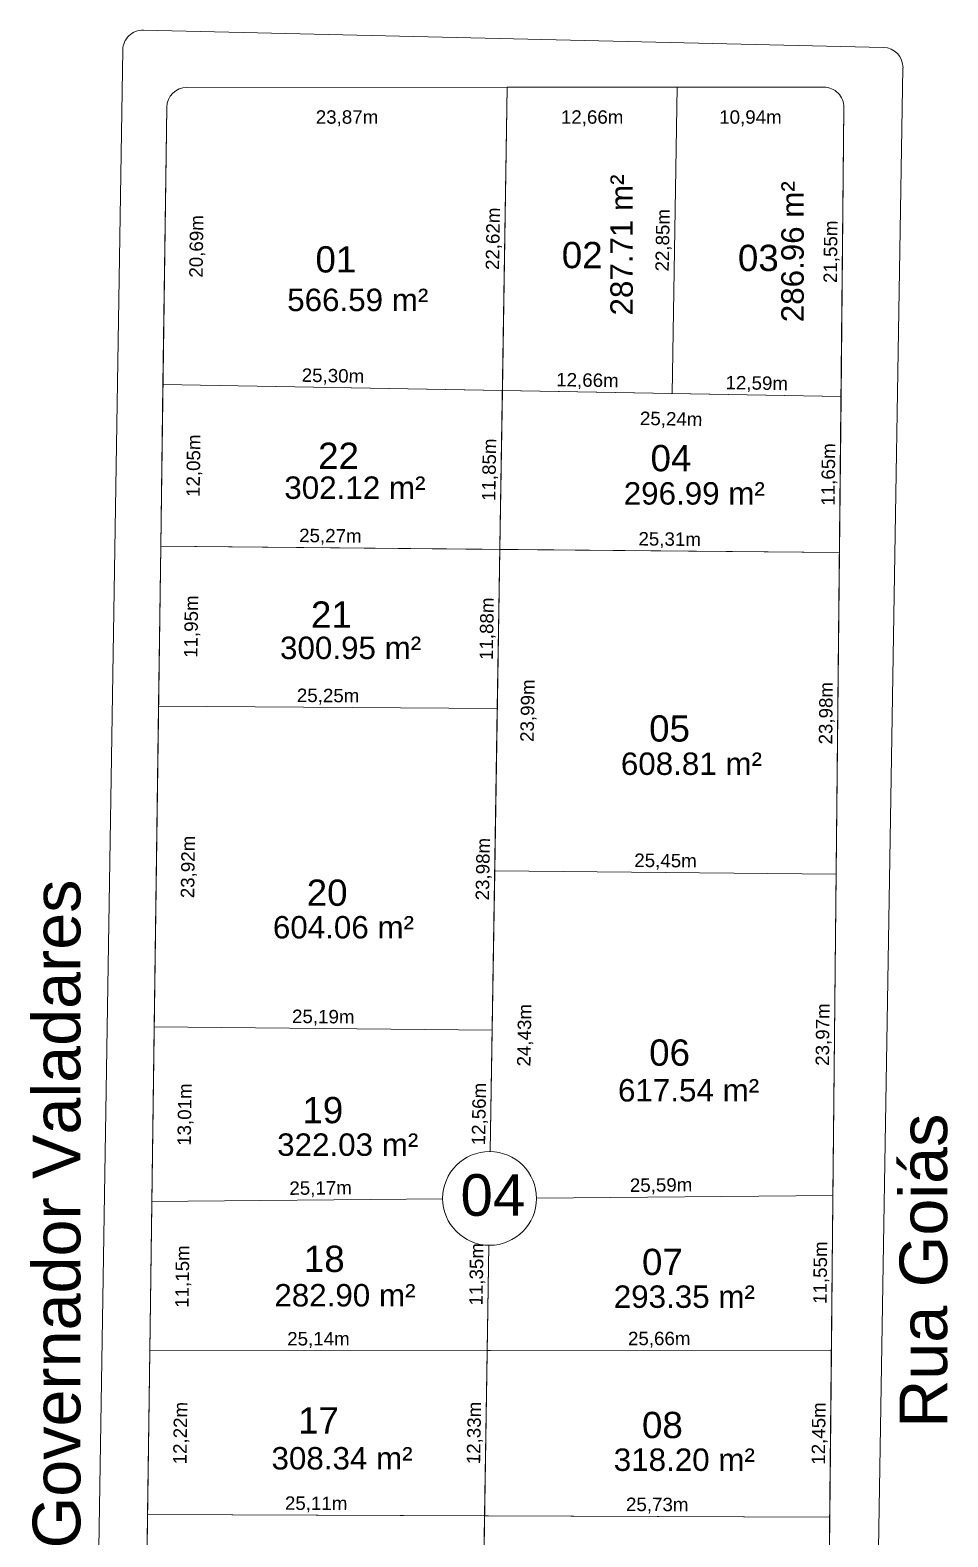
# Model space of a CAD drawing. Header units: metres. Extents: x 3808 to 8215, y 2374 to 6187.
# Drawn here: x 4749.4 to 4817.8, y 4489.8 to 4602.2 of the extents above; entities that cross this region are included whole.
import ezdxf
from ezdxf.enums import TextEntityAlignment as Align

# ---------------------------------------------------------------- set-up
doc = ezdxf.new("R2010")
doc.units = ezdxf.units.M
for name, color, linetype in [('Areas Lotes', 1, 'Continuous'), ('Calçada', 8, 'Continuous'), ('COTAS', 7, 'Continuous'), ('Lote', 7, 'Continuous'), ('Nome das Ruas', 7, 'Continuous'), ('Nº Lote', 7, 'Continuous'), ('Nº. quadra', 7, 'Continuous'), ('quadras', 7, 'Continuous')]:
    doc.layers.add(name, color=color, linetype=linetype)
doc.styles.add('Arial', font='arial.ttf')
doc.dimstyles.new('Copy(2) of ISO-25', dxfattribs={"dimtxt": 1, "dimasz": 2.5, "dimexe": 1.25, "dimexo": 0.625, "dimgap": 0.2, "dimtad": 1, "dimtoh": 1, "dimlfac": 1, "dimzin": 1, "dimtxsty": 'Arial', "dimblk": 'NONE', "dimcen": 0, "dimse1": 1, "dimse2": 1, "dimsd1": 1, "dimsd2": 1, "dimclrt": 256, "dimaunit": 1, "dimadec": 3, "dimazin": 0, "dimtfac": 1, "dimtmove": 0, "dimatfit": 3, "dimldrblk": 'NONE', "dimfxl": 1, "dimtolj": 1, "dimtzin": 0, "dimarcsym": 0})

# ---------------------------------------------------------------- blocks, each defined once
blk = doc.blocks.new('*D3309')
at = {"layer": 'Defpoints', "color": 0, "linetype": 'Continuous', "transparency": 16777216}
for p in [(4808.9, 4491.29), (4809.02, 4491.29), (4808.9, 4479.44)]:
    blk.add_point(p, dxfattribs=at)
at = {"layer": 'COTAS', "linetype": 'Continuous', "lineweight": 5, "transparency": 16777216, "insert": (4808.16, 4485.37), "char_height": 1, "attachment_point": 5, "rotation": 89.4215, "style": 'Arial'}
blk.add_mtext('\\A1;11,85m', dxfattribs=at)
blk = doc.blocks.new('_None')
blk = doc.blocks.new('*D3310')
at = {"layer": 'Defpoints', "color": 0, "linetype": 'Continuous', "transparency": 16777216}
for p in [(4809.15, 4503.73), (4809.15, 4503.73), (4808.9, 4491.29)]:
    blk.add_point(p, dxfattribs=at)
at = {"layer": 'COTAS', "linetype": 'Continuous', "lineweight": 5, "transparency": 16777216, "insert": (4808.29, 4497.52), "char_height": 1, "attachment_point": 5, "rotation": 89.4215, "style": 'Arial'}
blk.add_mtext('\\A1;12,45m', dxfattribs=at)
blk = doc.blocks.new('*D3311')
at = {"layer": 'Defpoints', "color": 0, "linetype": 'Continuous', "transparency": 16777216}
for p in [(4809.27, 4515.28), (4809.27, 4515.28), (4809.15, 4503.73)]:
    blk.add_point(p, dxfattribs=at)
at = {"layer": 'COTAS', "linetype": 'Continuous', "lineweight": 5, "transparency": 16777216, "insert": (4808.41, 4509.52), "char_height": 1, "attachment_point": 5, "rotation": 89.4215, "style": 'Arial'}
blk.add_mtext('\\A1;11,55m', dxfattribs=at)
blk = doc.blocks.new('*D3312')
at = {"layer": 'Defpoints', "color": 0, "linetype": 'Continuous', "transparency": 16777216}
for p in [(4809.51, 4539.25), (4809.51, 4539.25), (4809.27, 4515.28)]:
    blk.add_point(p, dxfattribs=at)
at = {"layer": 'COTAS', "linetype": 'Continuous', "lineweight": 5, "transparency": 16777216, "insert": (4808.59, 4527.28), "char_height": 1, "attachment_point": 5, "rotation": 89.4215, "style": 'Arial'}
blk.add_mtext('\\A1;23,97m', dxfattribs=at)
blk = doc.blocks.new('*D3313')
at = {"layer": 'Defpoints', "color": 0, "linetype": 'Continuous', "transparency": 16777216}
for p in [(4809.75, 4563.23), (4809.75, 4563.23), (4809.51, 4539.25)]:
    blk.add_point(p, dxfattribs=at)
at = {"layer": 'COTAS', "linetype": 'Continuous', "lineweight": 5, "transparency": 16777216, "insert": (4808.83, 4551.25), "char_height": 1, "attachment_point": 5, "rotation": 89.4215, "style": 'Arial'}
blk.add_mtext('\\A1;23,98m', dxfattribs=at)
blk = doc.blocks.new('*D3314')
at = {"layer": 'Defpoints', "color": 0, "linetype": 'Continuous', "transparency": 16777216}
for p in [(4809.75, 4574.88), (4809.87, 4574.88), (4809.75, 4563.23)]:
    blk.add_point(p, dxfattribs=at)
at = {"layer": 'COTAS', "linetype": 'Continuous', "lineweight": 5, "transparency": 16777216, "insert": (4809.01, 4569.06), "char_height": 1, "attachment_point": 5, "rotation": 89.4215, "style": 'Arial'}
blk.add_mtext('\\A1;11,65m', dxfattribs=at)
blk = doc.blocks.new('*D3315')
at = {"layer": 'Defpoints', "color": 0, "linetype": 'Continuous', "transparency": 16777216}
for p in [(4810.09, 4596.43), (4810.09, 4596.43), (4809.75, 4574.88)]:
    blk.add_point(p, dxfattribs=at)
at = {"layer": 'COTAS', "linetype": 'Continuous', "lineweight": 5, "transparency": 16777216, "insert": (4809.18, 4585.67), "char_height": 1, "attachment_point": 5, "rotation": 89.4215, "style": 'Arial'}
blk.add_mtext('\\A1;21,55m', dxfattribs=at)
blk = doc.blocks.new('*D3316')
at = {"layer": 'Defpoints', "color": 0, "linetype": 'Continuous', "transparency": 16777216}
for p in [(4797.64, 4597.95), (4808.59, 4597.95), (4797.64, 4594.83)]:
    blk.add_point(p, dxfattribs=at)
at = {"layer": 'COTAS', "linetype": 'Continuous', "lineweight": 5, "transparency": 16777216, "insert": (4803.12, 4595.63), "char_height": 1, "attachment_point": 5, "style": 'Arial'}
blk.add_mtext('\\A1;10,94m', dxfattribs=at)
blk = doc.blocks.new('*D3317')
at = {"layer": 'Defpoints', "color": 0, "linetype": 'Continuous', "transparency": 16777216}
for p in [(4784.99, 4597.94), (4797.64, 4597.95), (4784.99, 4594.83)]:
    blk.add_point(p, dxfattribs=at)
at = {"layer": 'COTAS', "linetype": 'Continuous', "lineweight": 5, "transparency": 16777216, "insert": (4791.32, 4595.63), "char_height": 1, "attachment_point": 5, "style": 'Arial'}
blk.add_mtext('\\A1;12,66m', dxfattribs=at)
blk = doc.blocks.new('*D3318')
at = {"layer": 'Defpoints', "color": 0, "linetype": 'Continuous', "transparency": 16777216}
for p in [(4761.11, 4597.93), (4784.99, 4597.94), (4761.11, 4594.83)]:
    blk.add_point(p, dxfattribs=at)
at = {"layer": 'COTAS', "linetype": 'Continuous', "lineweight": 5, "transparency": 16777216, "insert": (4773.05, 4595.63), "char_height": 1, "attachment_point": 5, "style": 'Arial'}
blk.add_mtext('\\A1;23,87m', dxfattribs=at)
blk = doc.blocks.new('*D3319')
at = {"layer": 'Defpoints', "color": 0, "linetype": 'Continuous', "transparency": 16777216}
for p in [(4759.61, 4596.45), (4759.33, 4575.77), (4762.57, 4575.72)]:
    blk.add_point(p, dxfattribs=at)
at = {"layer": 'COTAS', "linetype": 'Continuous', "lineweight": 5, "transparency": 16777216, "insert": (4761.91, 4586.07), "char_height": 1, "attachment_point": 5, "rotation": 89.221, "style": 'Arial'}
blk.add_mtext('\\A1;20,69m', dxfattribs=at)
blk = doc.blocks.new('*D3320')
at = {"layer": 'Defpoints', "color": 0, "linetype": 'Continuous', "transparency": 16777216}
for p in [(4759.33, 4575.77), (4759.17, 4563.72), (4762.41, 4563.67)]:
    blk.add_point(p, dxfattribs=at)
at = {"layer": 'COTAS', "linetype": 'Continuous', "lineweight": 5, "transparency": 16777216, "insert": (4761.69, 4569.71), "char_height": 1, "attachment_point": 5, "rotation": 89.221, "style": 'Arial'}
blk.add_mtext('\\A1;12,05m', dxfattribs=at)
blk = doc.blocks.new('*D3321')
at = {"layer": 'Defpoints', "color": 0, "linetype": 'Continuous', "transparency": 16777216}
for p in [(4759.17, 4563.72), (4759.01, 4551.77), (4762.24, 4551.73)]:
    blk.add_point(p, dxfattribs=at)
at = {"layer": 'COTAS', "linetype": 'Continuous', "lineweight": 5, "transparency": 16777216, "insert": (4761.52, 4557.71), "char_height": 1, "attachment_point": 5, "rotation": 89.221, "style": 'Arial'}
blk.add_mtext('\\A1;11,95m', dxfattribs=at)
blk = doc.blocks.new('*D3322')
at = {"layer": 'Defpoints', "color": 0, "linetype": 'Continuous', "transparency": 16777216}
for p in [(4759.01, 4551.77), (4758.68, 4527.85), (4761.92, 4527.8)]:
    blk.add_point(p, dxfattribs=at)
at = {"layer": 'COTAS', "linetype": 'Continuous', "lineweight": 5, "transparency": 16777216, "insert": (4761.28, 4539.78), "char_height": 1, "attachment_point": 5, "rotation": 89.221, "style": 'Arial'}
blk.add_mtext('\\A1;23,92m', dxfattribs=at)
blk = doc.blocks.new('*D3323')
at = {"layer": 'Defpoints', "color": 0, "linetype": 'Continuous', "transparency": 16777216}
for p in [(4758.68, 4527.85), (4758.68, 4514.83), (4761.74, 4514.79)]:
    blk.add_point(p, dxfattribs=at)
at = {"layer": 'COTAS', "linetype": 'Continuous', "lineweight": 5, "transparency": 16777216, "insert": (4761.03, 4521.31), "char_height": 1, "attachment_point": 5, "rotation": 89.221, "style": 'Arial'}
blk.add_mtext('\\A1;13,01m', dxfattribs=at)
blk = doc.blocks.new('*D3324')
at = {"layer": 'Defpoints', "color": 0, "linetype": 'Continuous', "transparency": 16777216}
for p in [(4758.68, 4514.83), (4758.35, 4503.69), (4761.59, 4503.64)]:
    blk.add_point(p, dxfattribs=at)
at = {"layer": 'COTAS', "linetype": 'Continuous', "lineweight": 5, "transparency": 16777216, "insert": (4760.86, 4509.23), "char_height": 1, "attachment_point": 5, "rotation": 89.221, "style": 'Arial'}
blk.add_mtext('\\A1;11,15m', dxfattribs=at)
blk = doc.blocks.new('*D3325')
at = {"layer": 'Defpoints', "color": 0, "linetype": 'Continuous', "transparency": 16777216}
for p in [(4758.35, 4503.69), (4758.19, 4491.47), (4761.42, 4491.43)]:
    blk.add_point(p, dxfattribs=at)
at = {"layer": 'COTAS', "linetype": 'Continuous', "lineweight": 5, "transparency": 16777216, "insert": (4760.71, 4497.55), "char_height": 1, "attachment_point": 5, "rotation": 89.221, "style": 'Arial'}
blk.add_mtext('\\A1;12,22m', dxfattribs=at)
blk = doc.blocks.new('*D3326')
at = {"layer": 'Defpoints', "color": 0, "linetype": 'Continuous', "transparency": 16777216}
for p in [(4758.19, 4491.47), (4758.03, 4479.55), (4761.26, 4479.5)]:
    blk.add_point(p, dxfattribs=at)
at = {"layer": 'COTAS', "linetype": 'Continuous', "lineweight": 5, "transparency": 16777216, "insert": (4760.54, 4485.48), "char_height": 1, "attachment_point": 5, "rotation": 89.221, "style": 'Arial'}
blk.add_mtext('\\A1;11,93m', dxfattribs=at)
blk = doc.blocks.new('*D3339')
at = {"layer": 'Defpoints', "color": 0, "linetype": 'Continuous', "transparency": 16777216}
for p in [(4783.3, 4491.38), (4809.02, 4491.29), (4809.02, 4491.29)]:
    blk.add_point(p, dxfattribs=at)
at = {"layer": 'COTAS', "linetype": 'Continuous', "lineweight": 5, "transparency": 16777216, "insert": (4796.17, 4492.14), "char_height": 1, "attachment_point": 5, "rotation": 359.793, "style": 'Arial'}
blk.add_mtext('\\A1;25,73m', dxfattribs=at)
blk = doc.blocks.new('*D3340')
at = {"layer": 'Defpoints', "color": 0, "linetype": 'Continuous', "transparency": 16777216}
for p in [(4758.19, 4491.47), (4758.19, 4491.47), (4783.3, 4491.38)]:
    blk.add_point(p, dxfattribs=at)
at = {"layer": 'COTAS', "linetype": 'Continuous', "lineweight": 5, "transparency": 16777216, "insert": (4770.75, 4492.23), "char_height": 1, "attachment_point": 5, "rotation": 359.793, "style": 'Arial'}
blk.add_mtext('\\A1;25,11m', dxfattribs=at)
blk = doc.blocks.new('*D3344')
at = {"layer": 'Defpoints', "color": 0, "linetype": 'Continuous', "transparency": 16777216}
for p in [(4758.35, 4503.69), (4758.35, 4503.69), (4783.49, 4503.71)]:
    blk.add_point(p, dxfattribs=at)
at = {"layer": 'COTAS', "linetype": 'Continuous', "lineweight": 5, "transparency": 16777216, "insert": (4770.92, 4504.5), "char_height": 1, "attachment_point": 5, "rotation": 0.0515, "style": 'Arial'}
blk.add_mtext('\\A1;25,14m', dxfattribs=at)
blk = doc.blocks.new('*D3345')
at = {"layer": 'Defpoints', "color": 0, "linetype": 'Continuous', "transparency": 16777216}
for p in [(4783.49, 4503.71), (4809.15, 4503.73), (4809.15, 4503.73)]:
    blk.add_point(p, dxfattribs=at)
at = {"layer": 'COTAS', "linetype": 'Continuous', "lineweight": 5, "transparency": 16777216, "insert": (4796.32, 4504.52), "char_height": 1, "attachment_point": 5, "rotation": 0.0515, "style": 'Arial'}
blk.add_mtext('\\A1;25,66m', dxfattribs=at)
blk = doc.blocks.new('*D3346')
at = {"layer": 'Defpoints', "color": 0, "linetype": 'Continuous', "transparency": 16777216}
for p in [(4783.67, 4515.06), (4809.27, 4515.28), (4809.27, 4515.28)]:
    blk.add_point(p, dxfattribs=at)
at = {"layer": 'COTAS', "linetype": 'Continuous', "lineweight": 5, "transparency": 16777216, "insert": (4796.46, 4515.97), "char_height": 1, "attachment_point": 5, "rotation": 0.5081, "style": 'Arial'}
blk.add_mtext('\\A1;25,59m', dxfattribs=at)
blk = doc.blocks.new('*D3347')
at = {"layer": 'Defpoints', "color": 0, "linetype": 'Continuous', "transparency": 16777216}
for p in [(4758.51, 4514.83), (4758.51, 4514.83), (4783.67, 4515.06)]:
    blk.add_point(p, dxfattribs=at)
at = {"layer": 'COTAS', "linetype": 'Continuous', "lineweight": 5, "transparency": 16777216, "insert": (4771.08, 4515.75), "char_height": 1, "attachment_point": 5, "rotation": 0.5081, "style": 'Arial'}
blk.add_mtext('\\A1;25,17m', dxfattribs=at)
blk = doc.blocks.new('*D3348')
at = {"layer": 'Defpoints', "color": 0, "linetype": 'Continuous', "transparency": 16777216}
for p in [(4758.68, 4527.85), (4758.68, 4527.85), (4783.87, 4527.62)]:
    blk.add_point(p, dxfattribs=at)
at = {"layer": 'COTAS', "linetype": 'Continuous', "lineweight": 5, "transparency": 16777216, "insert": (4771.28, 4528.53), "char_height": 1, "attachment_point": 5, "rotation": 359.477, "style": 'Arial'}
blk.add_mtext('\\A1;25,19m', dxfattribs=at)
blk = doc.blocks.new('*D3349')
at = {"layer": 'Defpoints', "color": 0, "linetype": 'Continuous', "transparency": 16777216}
for p in [(4784.06, 4539.48), (4809.51, 4539.25), (4809.51, 4539.25)]:
    blk.add_point(p, dxfattribs=at)
at = {"layer": 'COTAS', "linetype": 'Continuous', "lineweight": 5, "transparency": 16777216, "insert": (4796.79, 4540.17), "char_height": 1, "attachment_point": 5, "rotation": 359.477, "style": 'Arial'}
blk.add_mtext('\\A1;25,45m', dxfattribs=at)
blk = doc.blocks.new('*D3350')
at = {"layer": 'Defpoints', "color": 0, "linetype": 'Continuous', "transparency": 16777216}
for p in [(4784.25, 4551.6), (4784.25, 4551.6), (4783.87, 4527.62)]:
    blk.add_point(p, dxfattribs=at)
at = {"layer": 'COTAS', "linetype": 'Continuous', "lineweight": 5, "transparency": 16777216, "insert": (4783.26, 4539.62), "char_height": 1, "attachment_point": 5, "rotation": 89.0931, "style": 'Arial'}
blk.add_mtext('\\A1;23,98m', dxfattribs=at)
blk = doc.blocks.new('*D3351')
at = {"layer": 'Defpoints', "color": 0, "linetype": 'Continuous', "transparency": 16777216}
for p in [(4784.06, 4539.48), (4787.34, 4539.43), (4783.67, 4515.06)]:
    blk.add_point(p, dxfattribs=at)
at = {"layer": 'COTAS', "linetype": 'Continuous', "lineweight": 5, "transparency": 16777216, "insert": (4786.35, 4527.23), "char_height": 1, "attachment_point": 5, "rotation": 89.0931, "style": 'Arial'}
blk.add_mtext('\\A1;24,43m', dxfattribs=at)
blk = doc.blocks.new('*D3352')
at = {"layer": 'Defpoints', "color": 0, "linetype": 'Continuous', "transparency": 16777216}
for p in [(4784.44, 4563.48), (4787.58, 4563.43), (4784.06, 4539.48)]:
    blk.add_point(p, dxfattribs=at)
at = {"layer": 'COTAS', "linetype": 'Continuous', "lineweight": 5, "transparency": 16777216, "insert": (4786.59, 4551.44), "char_height": 1, "attachment_point": 5, "rotation": 89.0931, "style": 'Arial'}
blk.add_mtext('\\A1;23,99m', dxfattribs=at)
blk = doc.blocks.new('*D3353')
at = {"layer": 'Defpoints', "color": 0, "linetype": 'Continuous', "transparency": 16777216}
for p in [(4784.44, 4563.48), (4784.25, 4551.6), (4784.25, 4551.6)]:
    blk.add_point(p, dxfattribs=at)
at = {"layer": 'COTAS', "linetype": 'Continuous', "lineweight": 5, "transparency": 16777216, "insert": (4783.55, 4557.55), "char_height": 1, "attachment_point": 5, "rotation": 89.0931, "style": 'Arial'}
blk.add_mtext('\\A1;11,88m', dxfattribs=at)
blk = doc.blocks.new('*D3354')
at = {"layer": 'Defpoints', "color": 0, "linetype": 'Continuous', "transparency": 16777216}
for p in [(4784.63, 4575.32), (4784.44, 4563.48), (4784.44, 4563.48)]:
    blk.add_point(p, dxfattribs=at)
at = {"layer": 'COTAS', "linetype": 'Continuous', "lineweight": 5, "transparency": 16777216, "insert": (4783.73, 4569.41), "char_height": 1, "attachment_point": 5, "rotation": 89.0931, "style": 'Arial'}
blk.add_mtext('\\A1;11,85m', dxfattribs=at)
blk = doc.blocks.new('*D3355')
at = {"layer": 'Defpoints', "color": 0, "linetype": 'Continuous', "transparency": 16777216}
for p in [(4784.99, 4597.94), (4784.99, 4597.94), (4784.63, 4575.32)]:
    blk.add_point(p, dxfattribs=at)
at = {"layer": 'COTAS', "linetype": 'Continuous', "lineweight": 5, "transparency": 16777216, "insert": (4784.01, 4586.64), "char_height": 1, "attachment_point": 5, "rotation": 89.0931, "style": 'Arial'}
blk.add_mtext('\\A1;22,62m', dxfattribs=at)
blk = doc.blocks.new('*D3356')
at = {"layer": 'Defpoints', "color": 0, "linetype": 'Continuous', "transparency": 16777216}
for p in [(4797.64, 4597.94), (4797.64, 4597.94), (4797.28, 4575.1)]:
    blk.add_point(p, dxfattribs=at)
at = {"layer": 'COTAS', "linetype": 'Continuous', "lineweight": 5, "transparency": 16777216, "insert": (4796.66, 4586.53), "char_height": 1, "attachment_point": 5, "rotation": 89.0931, "style": 'Arial'}
blk.add_mtext('\\A1;22,85m', dxfattribs=at)
blk = doc.blocks.new('*D3357')
at = {"layer": 'Defpoints', "color": 0, "linetype": 'Continuous', "transparency": 16777216}
for p in [(4784.63, 4575.32), (4784.63, 4575.32), (4797.28, 4575.1)]:
    blk.add_point(p, dxfattribs=at)
at = {"layer": 'COTAS', "linetype": 'Continuous', "lineweight": 5, "transparency": 16777216, "insert": (4790.97, 4576.01), "char_height": 1, "attachment_point": 5, "rotation": 358.9969, "style": 'Arial'}
blk.add_mtext('\\A1;12,66m', dxfattribs=at)
blk = doc.blocks.new('*D3358')
at = {"layer": 'Defpoints', "color": 0, "linetype": 'Continuous', "transparency": 16777216}
for p in [(4797.28, 4575.1), (4797.28, 4575.1), (4809.87, 4574.88)]:
    blk.add_point(p, dxfattribs=at)
at = {"layer": 'COTAS', "linetype": 'Continuous', "lineweight": 5, "transparency": 16777216, "insert": (4803.59, 4575.79), "char_height": 1, "attachment_point": 5, "rotation": 358.9969, "style": 'Arial'}
blk.add_mtext('\\A1;12,59m', dxfattribs=at)
blk = doc.blocks.new('*D3359')
at = {"layer": 'Defpoints', "color": 0, "linetype": 'Continuous', "transparency": 16777216}
for p in [(4759.33, 4575.77), (4759.33, 4575.77), (4784.63, 4575.32)]:
    blk.add_point(p, dxfattribs=at)
at = {"layer": 'COTAS', "linetype": 'Continuous', "lineweight": 5, "transparency": 16777216, "insert": (4772, 4576.34), "char_height": 1, "attachment_point": 5, "rotation": 358.9969, "style": 'Arial'}
blk.add_mtext('\\A1;25,30m', dxfattribs=at)
blk = doc.blocks.new('*D3360')
at = {"layer": 'Defpoints', "color": 0, "linetype": 'Continuous', "transparency": 16777216}
for p in [(4759.17, 4563.72), (4759.17, 4563.72), (4784.44, 4563.48)]:
    blk.add_point(p, dxfattribs=at)
at = {"layer": 'COTAS', "linetype": 'Continuous', "lineweight": 5, "transparency": 16777216, "insert": (4771.81, 4564.4), "char_height": 1, "attachment_point": 5, "rotation": 359.4482, "style": 'Arial'}
blk.add_mtext('\\A1;25,27m', dxfattribs=at)
blk = doc.blocks.new('*D3361')
at = {"layer": 'Defpoints', "color": 0, "linetype": 'Continuous', "transparency": 16777216}
for p in [(4784.63, 4575.32), (4809.87, 4574.88), (4809.82, 4572.09)]:
    blk.add_point(p, dxfattribs=at)
at = {"layer": 'COTAS', "linetype": 'Continuous', "lineweight": 5, "transparency": 16777216, "insert": (4797.21, 4573.12), "char_height": 1, "attachment_point": 5, "rotation": 358.9969, "style": 'Arial'}
blk.add_mtext('\\A1;25,24m', dxfattribs=at)
blk = doc.blocks.new('*D3362')
at = {"layer": 'Defpoints', "color": 0, "linetype": 'Continuous', "transparency": 16777216}
for p in [(4784.44, 4563.48), (4809.75, 4563.23), (4809.75, 4563.23)]:
    blk.add_point(p, dxfattribs=at)
at = {"layer": 'COTAS', "linetype": 'Continuous', "lineweight": 5, "transparency": 16777216, "insert": (4797.1, 4564.15), "char_height": 1, "attachment_point": 5, "rotation": 359.4482, "style": 'Arial'}
blk.add_mtext('\\A1;25,31m', dxfattribs=at)
blk = doc.blocks.new('*D3363')
at = {"layer": 'Defpoints', "color": 0, "linetype": 'Continuous', "transparency": 16777216}
for p in [(4759.01, 4551.77), (4759.01, 4551.77), (4784.25, 4551.6)]:
    blk.add_point(p, dxfattribs=at)
at = {"layer": 'COTAS', "linetype": 'Continuous', "lineweight": 5, "transparency": 16777216, "insert": (4771.64, 4552.48), "char_height": 1, "attachment_point": 5, "rotation": 359.6094, "style": 'Arial'}
blk.add_mtext('\\A1;25,25m', dxfattribs=at)
blk = doc.blocks.new('*D4742')
at = {"layer": 'Defpoints', "color": 0, "linetype": 'Continuous', "transparency": 16777216}
for p in [(4783.3, 4491.38), (4783.3, 4491.38), (4783.11, 4479.49)]:
    blk.add_point(p, dxfattribs=at)
at = {"layer": 'COTAS', "linetype": 'Continuous', "lineweight": 5, "transparency": 16777216, "insert": (4782.4, 4485.45), "char_height": 1, "attachment_point": 5, "rotation": 89.0931, "style": 'Arial'}
blk.add_mtext('\\A1;11,89m', dxfattribs=at)
blk = doc.blocks.new('*D4743')
at = {"layer": 'Defpoints', "color": 0, "linetype": 'Continuous', "transparency": 16777216}
for p in [(4783.49, 4503.71), (4783.49, 4503.71), (4783.3, 4491.38)]:
    blk.add_point(p, dxfattribs=at)
at = {"layer": 'COTAS', "linetype": 'Continuous', "lineweight": 5, "transparency": 16777216, "insert": (4782.6, 4497.56), "char_height": 1, "attachment_point": 5, "rotation": 89.0931, "style": 'Arial'}
blk.add_mtext('\\A1;12,33m', dxfattribs=at)
blk = doc.blocks.new('*D4744')
at = {"layer": 'Defpoints', "color": 0, "linetype": 'Continuous', "transparency": 16777216}
for p in [(4783.67, 4515.06), (4783.67, 4515.06), (4783.49, 4503.71)]:
    blk.add_point(p, dxfattribs=at)
at = {"layer": 'COTAS', "linetype": 'Continuous', "lineweight": 5, "transparency": 16777216, "insert": (4782.78, 4509.4), "char_height": 1, "attachment_point": 5, "rotation": 89.0931, "style": 'Arial'}
blk.add_mtext('\\A1;11,35m', dxfattribs=at)
blk = doc.blocks.new('*D4745')
at = {"layer": 'Defpoints', "color": 0, "linetype": 'Continuous', "transparency": 16777216}
for p in [(4783.87, 4527.62), (4783.87, 4527.62), (4783.67, 4515.06)]:
    blk.add_point(p, dxfattribs=at)
at = {"layer": 'COTAS', "linetype": 'Continuous', "lineweight": 5, "transparency": 16777216, "insert": (4782.97, 4521.35), "char_height": 1, "attachment_point": 5, "rotation": 89.0931, "style": 'Arial'}
blk.add_mtext('\\A1;12,56m', dxfattribs=at)

msp = doc.modelspace()

# ---------------------------------------------------------------- linework, layer by layer
at = {"layer": 'Calçada', "linetype": 'Continuous', "lineweight": 5}
for p, q in [((4813.025, 4600.912), (4757.87, 4602.203)), ((4756.335, 4600.728), (4753.577, 4428.944)), ((4814.489, 4599.388), (4811.642, 4427.971))]:
    msp.add_line(p, q, dxfattribs=at)
for centre, start, end in [((4757.835, 4600.704), 88.65905, 179.08008), ((4812.99, 4599.413), 359.04842, 88.65905)]:
    msp.add_arc(centre, 1.5, start, end, dxfattribs=at)
at = {"layer": 'Lote', "lineweight": 5}
for p, q in [((4784.986, 4597.939), (4783.73, 4518.551)), ((4797.645, 4597.943), (4797.283, 4575.101)), ((4809.869, 4574.881), (4759.334, 4575.765)), ((4759.17, 4563.718), (4809.751, 4563.231)), ((4784.253, 4551.597), (4759.007, 4551.77)), ((4784.061, 4539.484), (4809.509, 4539.251)), ((4758.682, 4527.848), (4783.873, 4527.618)), ((4780.179, 4515.025), (4758.505, 4514.833)), ((4809.267, 4515.283), (4787.17, 4515.087)), ((4783.619, 4511.561), (4782.367, 4432.479)), ((4758.353, 4503.686), (4809.15, 4503.732)), ((4809.025, 4491.288), (4758.187, 4491.472))]:
    msp.add_line(p, q, dxfattribs=at)
at = {"layer": 'Lote', "linetype": 'Continuous', "lineweight": 5, "flags": 128}
for points in [[(4784.986, 4597.939), (4761.114, 4597.93, 0.4101258), (4759.615, 4596.45), (4759.334, 4575.765), (4784.628, 4575.322)], [(4797.283, 4575.101), (4809.869, 4574.881), (4810.086, 4596.432, 0.4172853), (4808.586, 4597.948), (4797.645, 4597.943)]]:
    msp.add_lwpolyline(points, format="xyb", close=True, dxfattribs=at)
for points in [[(4797.645, 4597.943), (4784.986, 4597.939), (4784.628, 4575.322), (4797.283, 4575.101)], [(4759.334, 4575.765), (4759.17, 4563.718), (4784.441, 4563.475), (4784.628, 4575.322)], [(4784.628, 4575.322), (4784.441, 4563.475), (4809.751, 4563.231), (4809.869, 4574.881)], [(4784.441, 4563.475), (4759.17, 4563.718), (4759.007, 4551.77), (4784.253, 4551.597)], [(4809.751, 4563.231), (4784.441, 4563.475), (4784.061, 4539.484), (4809.509, 4539.251)], [(4784.253, 4551.597), (4759.007, 4551.77), (4758.682, 4527.848), (4783.873, 4527.618)], [(4758.353, 4503.686), (4758.187, 4491.472), (4783.3, 4491.381), (4783.495, 4503.709)], [(4783.495, 4503.709), (4783.3, 4491.381), (4809.025, 4491.288), (4809.15, 4503.732)], [(4783.112, 4479.493), (4783.3, 4491.381), (4758.187, 4491.472), (4758.025, 4479.547)], [(4808.905, 4479.438), (4809.025, 4491.288), (4783.3, 4491.381), (4783.112, 4479.493)]]:
    msp.add_lwpolyline(points, close=True, dxfattribs=at)
for points in [[(4787.17, 4515.087), (4809.267, 4515.283), (4809.509, 4539.251), (4784.061, 4539.484), (4783.73, 4518.551)], [(4783.73, 4518.551), (4783.873, 4527.618), (4758.682, 4527.848), (4758.505, 4514.833), (4780.179, 4515.025)], [(4780.179, 4515.025), (4758.505, 4514.833), (4758.353, 4503.686), (4783.495, 4503.709), (4783.619, 4511.561)], [(4783.619, 4511.561), (4783.495, 4503.709), (4809.15, 4503.732), (4809.267, 4515.283), (4787.17, 4515.087)]]:
    msp.add_lwpolyline(points, dxfattribs=at)
at = {"layer": 'Nº. quadra', "lineweight": 5}
msp.add_circle((4783.674, 4515.056), 3.496, dxfattribs=at)
at = {"layer": 'quadras', "lineweight": 5}
for p, q in [((4808.586, 4597.948), (4761.114, 4597.93)), ((4757.413, 4434.495), (4759.615, 4596.45)), ((4808.441, 4433.445), (4810.086, 4596.432))]:
    msp.add_line(p, q, dxfattribs=at)
at = {"layer": 'quadras', "linetype": 'Continuous', "lineweight": 5, "flags": 128}
msp.add_lwpolyline([(4757.413, 4434.495, 0.4120166), (4758.881, 4432.975), (4806.909, 4431.961, 0.4174411), (4808.441, 4433.445), (4810.086, 4596.432, 0.4172853), (4808.586, 4597.948), (4761.114, 4597.93, 0.4101258), (4759.615, 4596.45)], format="xyb", close=True, dxfattribs=at)
at = {"layer": 'quadras', "lineweight": 5}
for centre, start, end in [((4761.115, 4596.43), 90.02178, 179.22098), ((4808.586, 4596.448), 359.42153, 90.02178)]:
    msp.add_arc(centre, 1.5, start, end, dxfattribs=at)

# ---------------------------------------------------------------- texts
at = {"layer": 'Areas Lotes', "linetype": 'Continuous', "lineweight": 5, "style": 'Arial'}
for s, p in [('287.71 m²', (4794.351, 4580.918)), ('286.96 m²', (4807.091, 4580.416))]:
    msp.add_text(s, height=1.6726, rotation=90, dxfattribs=at).set_placement(p)
for s, p in [('566.59 m²', (4768.591, 4581.246)), ('302.12 m²', (4768.377, 4567.239)), ('296.99 m²', (4793.674, 4566.812)), ('300.95 m²', (4768.057, 4555.29)), ('608.81 m²', (4793.461, 4546.648)), ('604.06 m²', (4767.524, 4534.45)), ('617.54 m²', (4793.248, 4522.288)), ('322.03 m²', (4767.844, 4518.234)), ('282.90 m²', (4767.634, 4507)), ('293.35 m²', (4792.931, 4506.894)), ('308.34 m²', (4767.421, 4494.838)), ('318.20 m²', (4792.931, 4494.732))]:
    msp.add_text(s, height=1.6726, dxfattribs=at).set_placement(p)
at = {"layer": 'Nome das Ruas', "lineweight": 5, "style": 'Arial'}
for s, p in [('Rua Governador Valadares', (4753.172, 4478.476, 165.916)), ('Rua Goiás', (4817.782, 4497.954, 165.916))]:
    msp.add_text(s, height=3.55, rotation=90, dxfattribs=at).set_placement(p)
at = {"layer": 'Nº Lote', "linetype": 'Continuous', "lineweight": 5, "style": 'Arial'}
for s, p in [('01', (4772.22, 4584.126)), ('02', (4790.579, 4584.446)), ('03', (4803.708, 4584.233)), ('22', (4772.419, 4569.471)), ('04', (4797.197, 4569.297)), ('21', (4771.885, 4557.629)), ('05', (4797.09, 4549.134)), ('20', (4771.567, 4536.884)), ('06', (4797.091, 4524.959)), ('19', (4771.246, 4520.668)), ('18', (4771.353, 4509.573)), ('07', (4796.557, 4509.341)), ('17', (4770.926, 4497.517)), ('08', (4796.557, 4497.179))]:
    msp.add_text(s, height=1.96, dxfattribs=at).set_placement(p, align=Align.CENTER)
at = {"layer": 'Nº. quadra', "lineweight": 5, "style": 'Arial'}
msp.add_text('04', height=3.1039, dxfattribs=at).set_placement((4781.51, 4513.762))

# ---------------------------------------------------------------- dimensions: what is measured, and where the dimension line sits
at = {"layer": 'COTAS', "linetype": 'Continuous', "lineweight": 5}
for base, p1, p2, picture, middle in [((4761.114, 4594.831), (4784.986, 4597.939), (4761.114, 4597.93), '*D3318', (4773.05, 4595.632)), ((4784.986, 4594.831), (4797.645, 4597.948), (4784.986, 4597.939), '*D3317', (4791.316, 4595.632))]:
    dim = msp.add_linear_dim(base=base, p1=p1, p2=p2, dimstyle='Copy(2) of ISO-25', override={"dimpost": 'm', "dimtmove": 1}, dxfattribs=at)
    dim.commit()
    dim.dimension.update_dxf_attribs({"geometry": picture, "text_midpoint": middle})
for p1, p2, distance, picture, middle in [((4784.628, 4575.322), (4784.986, 4597.939), 0, '*D3355', (4784.007, 4586.643)), ((4797.2831, 4575.1009), (4797.6446, 4597.9434), 0, '*D3356', (4796.663, 4586.5348)), ((4808.586, 4597.948), (4797.645, 4597.948), 3.117, '*D3316', (4803.115, 4595.632)), ((4759.615, 4596.45), (4759.334, 4575.765), 3.236, '*D3319', (4761.909, 4586.075)), ((4784.628, 4575.322), (4759.334, 4575.765), 0, '*D3359', (4771.995, 4576.345)), ((4797.283, 4575.101), (4784.628, 4575.322), 0, '*D3357', (4790.97, 4576.013)), ((4809.869, 4574.881), (4797.283, 4575.101), 0, '*D3358', (4803.59, 4575.792)), ((4784.628, 4575.322), (4784.441, 4563.475), 0, '*D3354', (4783.734, 4569.411)), ((4784.628, 4575.322), (4809.869, 4574.881), -2.787, '*D3361', (4797.214, 4573.116)), ((4784.441, 4563.475), (4759.17, 4563.718), 0, '*D3360', (4771.813, 4564.398)), ((4784.441, 4563.475), (4809.751, 4563.231), 0, '*D3362', (4797.104, 4564.154)), ((4784.441, 4563.475), (4784.253, 4551.597), 0, '*D3353', (4783.546, 4557.549)), ((4784.061, 4539.484), (4784.441, 4563.475), -3.136, '*D3352', (4786.586, 4551.442)), ((4784.253, 4551.597), (4759.007, 4551.77), 0, '*D3363', (4771.636, 4552.484)), ((4783.873, 4527.618), (4784.253, 4551.597), 0, '*D3350', (4783.262, 4539.621)), ((4784.061, 4539.484), (4809.509, 4539.251), 0, '*D3349', (4796.792, 4540.168)), ((4783.674, 4515.056), (4784.061, 4539.484), -3.279, '*D3351', (4786.346, 4527.231)), ((4783.873, 4527.618), (4758.682, 4527.848), 0, '*D3348', (4771.285, 4528.534)), ((4783.674, 4515.056), (4758.505, 4514.833), 0, '*D3347', (4771.083, 4515.745)), ((4783.674, 4515.056), (4809.267, 4515.283), 0, '*D3346', (4796.464, 4515.97)), ((4783.495, 4503.709), (4758.353, 4503.686), 0, '*D3344', (4770.923, 4504.498)), ((4783.495, 4503.709), (4809.15, 4503.732), 0, '*D3345', (4796.322, 4504.521)), ((4783.3, 4491.381), (4758.187, 4491.472), 0, '*D3340', (4770.746, 4492.227)), ((4783.3, 4491.381), (4809.025, 4491.288), 0, '*D3339', (4796.165, 4492.135)), ((4783.112, 4479.493), (4783.3, 4491.381), 0, '*D4742', (4782.405, 4485.45))]:
    dim = msp.add_aligned_dim(p1=p1, p2=p2, distance=distance, dimstyle='Copy(2) of ISO-25', override={"dimpost": 'm'}, dxfattribs=at)
    dim.commit()
    dim.dimension.update_dxf_attribs({"geometry": picture, "text_midpoint": middle})
for base, p1, p2, angle, picture, middle in [((4810.086, 4596.432), (4809.751, 4574.883), (4810.086, 4596.432), 269.42153, '*D3315', (4809.177, 4585.665)), ((4762.406, 4563.674), (4759.334, 4575.765), (4759.17, 4563.718), 89.22098, '*D3320', (4761.687, 4569.709)), ((4809.869, 4574.881), (4809.751, 4563.231), (4809.751, 4574.883), 269.42153, '*D3314', (4809.009, 4569.064)), ((4762.243, 4551.726), (4759.17, 4563.718), (4759.007, 4551.77), 89.22098, '*D3321', (4761.524, 4557.711)), ((4809.751, 4563.231), (4809.509, 4539.251), (4809.751, 4563.231), 269.42153, '*D3313', (4808.829, 4551.249)), ((4761.918, 4527.804), (4759.007, 4551.77), (4758.682, 4527.848), 89.22098, '*D3322', (4761.28, 4539.776)), ((4809.509, 4539.251), (4809.267, 4515.283), (4809.509, 4539.251), 269.42153, '*D3312', (4808.587, 4527.275)), ((4761.741, 4514.793), (4758.682, 4527.848), (4758.682, 4514.834), 89.22098, '*D3323', (4761.029, 4521.309)), ((4783.873, 4527.618), (4783.674, 4515.056), (4783.873, 4527.618), 269.09315, '*D4745', (4782.973, 4521.35)), ((4761.59, 4503.642), (4758.682, 4514.834), (4758.353, 4503.686), 89.22098, '*D3324', (4760.865, 4509.228)), ((4783.674, 4515.056), (4783.495, 4503.709), (4783.674, 4515.056), 269.09315, '*D4744', (4782.784, 4509.395)), ((4809.267, 4515.283), (4809.15, 4503.732), (4809.267, 4515.283), 269.42153, '*D3311', (4808.408, 4509.515)), ((4761.424, 4491.428), (4758.353, 4503.686), (4758.187, 4491.472), 89.22098, '*D3325', (4760.706, 4497.546)), ((4783.495, 4503.709), (4783.3, 4491.381), (4783.495, 4503.709), 269.09315, '*D4743', (4782.596, 4497.557)), ((4809.15, 4503.732), (4808.905, 4491.288), (4809.15, 4503.732), 269.42153, '*D3310', (4808.287, 4497.517)), ((4761.261, 4479.503), (4758.187, 4491.472), (4758.025, 4479.547), 89.22098, '*D3326', (4760.542, 4485.476)), ((4809.025, 4491.287), (4808.905, 4479.438), (4808.905, 4491.288), 269.42153, '*D3309', (4808.164, 4485.371))]:
    dim = msp.add_linear_dim(base=base, p1=p1, p2=p2, angle=angle, dimstyle='Copy(2) of ISO-25', override={"dimpost": 'm', "dimtmove": 1}, dxfattribs=at)
    dim.commit()
    dim.dimension.update_dxf_attribs({"geometry": picture, "text_midpoint": middle})

doc.saveas('drawing.dxf')
